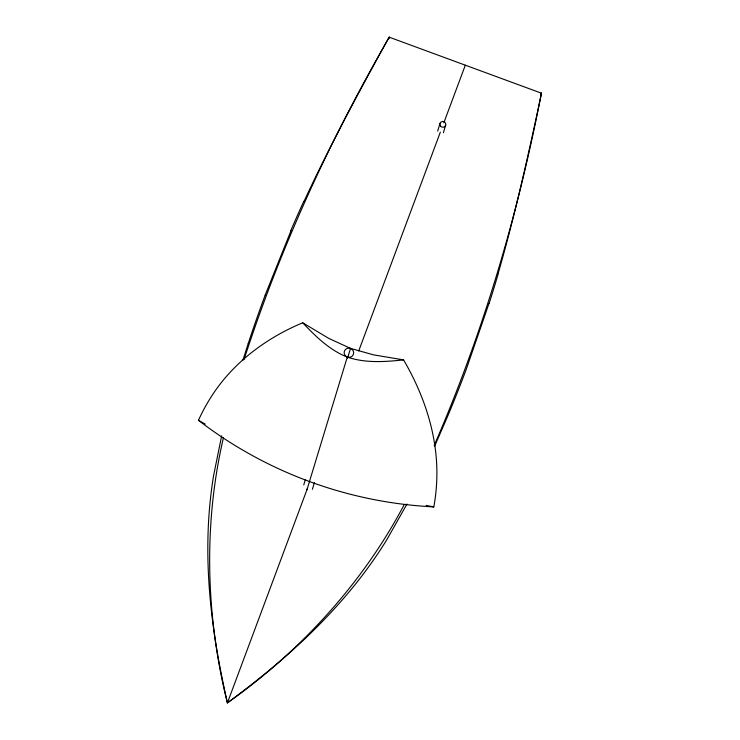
<?xml version="1.0" encoding="UTF-8"?>
<svg xmlns="http://www.w3.org/2000/svg" width="740" height="740" viewBox="0 0 740 740"><rect width="100%" height="100%" fill="white"/><g stroke="black" fill="none" stroke-linecap="round" stroke-linejoin="round"><path stroke-width="1.11" d="M223.406 437.858C203.186 524.975 205.924 616.383 227.365 703C300.375 651.237 362.434 583.74 404.327 504.421M221.658 435.842L213.453 476.32A495.245 471.611 18.5 0 0 208.403 524.743C205.452 584.637 214.036 644.494 227.458 702.75C275.835 667.267 321.595 627.418 358.706 580.049A495.245 471.537 16.8 0 0 386.641 540.034L406.982 504.023M498.325 272.875C515.419 213.675 528.601 153.439 541.523 93.222L389.111 37.148C359.418 91.187 329.911 145.401 304.029 201.391M303.761 484.904L305.444 479.372M306.961 489.788L347.282 357.078C329.55 350.113 315.591 336.376 302.706 322.779C266.067 338.041 232.721 362.924 211.27 396.705A2504.475 656.269 41.2 0 0 198.477 420.283M347.532 358.206L350.519 348.392L328.782 338.393L302.706 322.779M312.391 489.307L314.407 482.674M437.682 131.063L439.976 123.506M443.389 132.728L445.684 125.162M242.886 360.278L248.187 343.647M244.061 359.483C280.479 247.142 330.318 139.194 389.379 37L389.397 38.249M488.937 303.641L466.32 369.131A1360.333 1296.545 21 0 1 447.367 416.925L434.537 446.34M227.458 702.75L307.377 488.548M358.706 350.973L440.346 132.136M443.815 122.831L465.321 65.185M265.161 295.121L290.968 230.806M434.158 445.323L435.148 443.269C483.72 331.067 518.37 212.926 541.43 92.944L540.69 93.915M426.203 505.401A766.409 743.635 16.9 0 0 433.807 506.946A2504.475 680.865 -0.4 0 0 436.767 479.668C438.358 437.479 424.704 396.002 403.578 359.89C384.911 361.869 365.347 363.275 347.282 357.078M403.578 359.89L373.561 354.867L350.519 348.392M433.825 506.891A408.721 396.585 16.9 0 1 309.468 481.537A408.721 396.585 16.9 0 1 198.459 420.302A766.409 743.635 16.9 0 0 205.221 424.103M498.473 272.921A1330.418 1267.333 24.5 0 1 489.048 303.678M248.205 343.656A1360.333 1295.86 14.3 0 1 265.197 295.131M290.764 230.723A1330.418 1265.937 10.8 0 1 303.807 201.299M440.568 126.161A2.969 2.886 16.9 0 0 445.619 125.356A2.969 2.886 16.9 0 0 442.307 121.48A2.969 2.886 16.9 0 0 440.568 126.161M345.256 355.69A4.773 4.634 16.9 0 0 353.378 354.404A4.773 4.634 16.9 0 0 348.05 348.161A4.773 4.634 16.9 0 0 345.256 355.69"/></g></svg>
